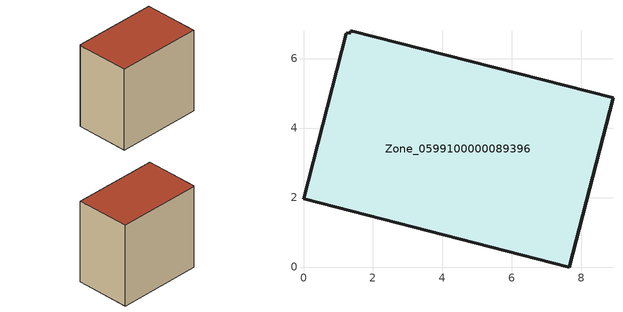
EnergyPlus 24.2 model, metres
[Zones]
Zone_0599100000089396
 floor ground (C_G): 1.23,6.73 1.35,6.74 1.37,6.79 8.91,4.87 7.65,0 0,1.97 z0
 wall outside (C_F): 0,1.97 7.65,0 8.91,4.87 1.37,6.79 1.35,6.74 1.23,6.73 0,1.97 z0:7.66
 roof outside (C_R): 1.35,6.74 1.23,6.73 0,1.97 7.65,0 8.91,4.87 1.37,6.79 z7.66
[BUILDING]
Pand.0599100000089396: North Axis=0; Terrain=City; Loads Convergence Tolerance Value=0.04; Temperature Convergence Tolerance Value=0.4; Solar Distribution=FullExterior; Maximum Number of Warmup Days=25; Minimum Number of Warmup Days=1
[Site:Location]
Rotterdam.The.Hague.AP_ZH_NLD Design_Conditions: Latitude=51.96; Longitude=4.45; Time Zone=1; Elevation=-4.5
[SITE:GROUNDTEMPERATURE:BUILDINGSURFACE]
18, 18, 18, 18, 18, 18, 18, 18, 18, 18, 18, 18
[MATERIAL] Thermal Absorptance=0.9; Solar Absorptance=0.7; Visible Absorptance=0.7
Name | Roughness | Thickness | Conductivity | Density | Specific Heat
G.TI.1946-1964 | MediumSmooth | 0.15 | 1 | 540 | 1210
F.TI.1946-1964 | Rough | 0.3 | 0.857143 | 1920 | 840
R.TI.1946-1964 | MediumRough | 0.2 | 0.277778 | 1500 | 1000
[CONSTRUCTION]
C_G: G.TI.1946-1964
C_F: F.TI.1946-1964
C_R: R.TI.1946-1964
[ZONE]
Zone_0599100000089396: Type=1; Multiplier=1; Ceiling Height=Autocalculate; Volume=Autocalculate; Floor Area=autocalculate; Part of Total Floor Area=Yes
[ZONEINFILTRATION:DESIGNFLOWRATE]
Infil_Zone_0599100000089396: Zone or ZoneList or Space or SpaceList=Zone_0599100000089396; Schedule=AlwaysOn; Design Flow Rate Calculation Method=Flow/Area; Flow Rate per Floor Area=0.003; Constant Term Coefficient=1; Temperature Term Coefficient=0; Velocity Term Coefficient=0; Velocity Squared Term Coefficient=0
[HVACTEMPLATE:ZONE:IDEALLOADSAIRSYSTEM]
Zone_0599100000089396: Maximum Heating Supply Air Temperature=50; Minimum Cooling Supply Air Temperature=13; Maximum Heating Supply Air Humidity Ratio=0.0156; Minimum Cooling Supply Air Humidity Ratio=0.0077; Heating Limit=NoLimit; Cooling Limit=NoLimit; Dehumidification Control Type=ConstantSensibleHeatRatio; Cooling Sensible Heat Ratio=0.7; Dehumidification Setpoint=60; Humidification Control Type=None; Humidification Setpoint=30; Outdoor Air Method=None; Outdoor Air Flow Rate per Person=0.00944; Outdoor Air Flow Rate per Zone Floor Area=0; Outdoor Air Flow Rate per Zone=0; Demand Controlled Ventilation Type=None; Outdoor Air Economizer Type=NoEconomizer; Heat Recovery Type=None; Sensible Heat Recovery Effectiveness=0.7; Latent Heat Recovery Effectiveness=0.65
[ZONECONTROL:THERMOSTAT]
ThermostatControl_Zone_0599100000089396: Zone or ZoneList=Zone_0599100000089396; Control Type Schedule=DualSetpointControlType; Control 1=Thermostat_Zone_0599100000089396; Temperature Difference Between Cutout And Setpoint=0
[THERMOSTATSETPOINT:DUALSETPOINT]
Thermostat_Zone_0599100000089396: Heating Setpoint Temperature Schedule=HeatingSetpoint_Zone_0599100000089396; Cooling Setpoint Temperature Schedule=CoolingSetpoint_Zone_0599100000089396
[SCHEDULE:COMPACT]
HeatingSetpoint_Zone_0599100000089396: Through: 12/31, For: AllDays, Until: 24:00, 21
CoolingSetpoint_Zone_0599100000089396: Through: 12/31, For: AllDays, Until: 24:00, 24
DualSetpointControlType: Through: 12/31, For: AllDays, Until: 24:00, 4
AlwaysOn: Through: 12/31, For: AllDays, Until: 24:00, 1
